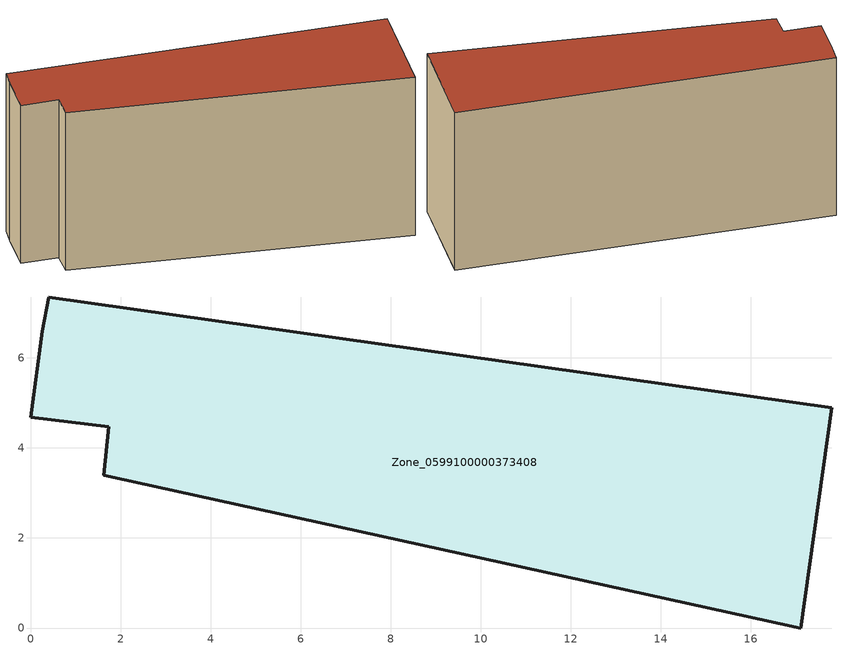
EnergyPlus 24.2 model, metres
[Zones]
Zone_0599100000373408
 floor ground (C_G): 0.26,6.59 0.4,7.35 17.8,4.89 17.1,0 1.63,3.4 1.73,4.46 0,4.68 z1.07
 wall outside (C_F): 17.1,0 17.8,4.89 0.4,7.35 0.26,6.59 0,4.68 1.73,4.46 1.63,3.4 17.1,0 z1.07:9.49
 roof outside (C_R): 0.4,7.35 0.26,6.59 0,4.68 1.73,4.46 1.63,3.4 17.1,0 17.8,4.89 z9.49
[BUILDING]
Pand.0599100000373408: North Axis=0; Terrain=City; Loads Convergence Tolerance Value=0.04; Temperature Convergence Tolerance Value=0.4; Solar Distribution=FullExterior; Maximum Number of Warmup Days=25; Minimum Number of Warmup Days=1
[Site:Location]
Rotterdam.The.Hague.AP_ZH_NLD Design_Conditions: Latitude=51.96; Longitude=4.45; Time Zone=1; Elevation=-4.5
[SITE:GROUNDTEMPERATURE:BUILDINGSURFACE]
18, 18, 18, 18, 18, 18, 18, 18, 18, 18, 18, 18
[MATERIAL] Thermal Absorptance=0.9; Solar Absorptance=0.7; Visible Absorptance=0.7
Name | Roughness | Thickness | Conductivity | Density | Specific Heat
G.TI.1992-2005 | MediumSmooth | 0.15 | 0.06 | 540 | 1210
F.TI.1992-2005 | Rough | 0.3 | 0.12 | 1920 | 840
R.TI.1992-2005 | MediumRough | 0.2 | 0.08 | 1500 | 1000
[CONSTRUCTION]
C_G: G.TI.1992-2005
C_F: F.TI.1992-2005
C_R: R.TI.1992-2005
[ZONE]
Zone_0599100000373408: Type=1; Multiplier=1; Ceiling Height=Autocalculate; Volume=Autocalculate; Floor Area=autocalculate; Part of Total Floor Area=Yes
[ZONEINFILTRATION:DESIGNFLOWRATE]
Infil_Zone_0599100000373408: Zone or ZoneList or Space or SpaceList=Zone_0599100000373408; Schedule=AlwaysOn; Design Flow Rate Calculation Method=Flow/Area; Flow Rate per Floor Area=0.0015; Constant Term Coefficient=1; Temperature Term Coefficient=0; Velocity Term Coefficient=0; Velocity Squared Term Coefficient=0
[HVACTEMPLATE:ZONE:IDEALLOADSAIRSYSTEM]
Zone_0599100000373408: Maximum Heating Supply Air Temperature=50; Minimum Cooling Supply Air Temperature=13; Maximum Heating Supply Air Humidity Ratio=0.0156; Minimum Cooling Supply Air Humidity Ratio=0.0077; Heating Limit=NoLimit; Cooling Limit=NoLimit; Dehumidification Control Type=ConstantSensibleHeatRatio; Cooling Sensible Heat Ratio=0.7; Dehumidification Setpoint=60; Humidification Control Type=None; Humidification Setpoint=30; Outdoor Air Method=None; Outdoor Air Flow Rate per Person=0.00944; Outdoor Air Flow Rate per Zone Floor Area=0; Outdoor Air Flow Rate per Zone=0; Demand Controlled Ventilation Type=None; Outdoor Air Economizer Type=NoEconomizer; Heat Recovery Type=None; Sensible Heat Recovery Effectiveness=0.7; Latent Heat Recovery Effectiveness=0.65
[ZONECONTROL:THERMOSTAT]
ThermostatControl_Zone_0599100000373408: Zone or ZoneList=Zone_0599100000373408; Control Type Schedule=DualSetpointControlType; Control 1=Thermostat_Zone_0599100000373408; Temperature Difference Between Cutout And Setpoint=0
[THERMOSTATSETPOINT:DUALSETPOINT]
Thermostat_Zone_0599100000373408: Heating Setpoint Temperature Schedule=HeatingSetpoint_Zone_0599100000373408; Cooling Setpoint Temperature Schedule=CoolingSetpoint_Zone_0599100000373408
[SCHEDULE:COMPACT]
HeatingSetpoint_Zone_0599100000373408: Through: 12/31, For: AllDays, Until: 24:00, 21
CoolingSetpoint_Zone_0599100000373408: Through: 12/31, For: AllDays, Until: 24:00, 24
DualSetpointControlType: Through: 12/31, For: AllDays, Until: 24:00, 4
AlwaysOn: Through: 12/31, For: AllDays, Until: 24:00, 1
